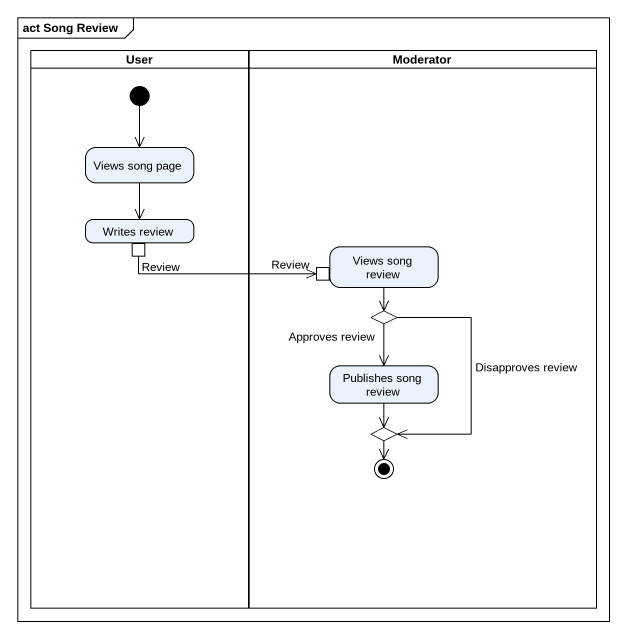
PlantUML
@startuml
mainframe act Song Review
hide empty description
state User <<partition>> {
  state "Views song page" as Views_song_page
  state "Writes review" as Writes_review {
    state Review <<outputPin>>
  }
  [*] --> Views_song_page
}
state Moderator <<partition>> {
  state "Views song review" as Views_song_review {
    state "Review" as Review_2 <<inputPin>>
  }
  state choice1 <<choice>>
  state "Publishes song review" as Publishes_song_review
  state choice2 <<choice>>
  choice2 --> [*]
}
Views_song_page --> Writes_review
Review -right-> Review_2
Views_song_review --> choice1
choice1 --> Publishes_song_review : Approves review
choice1 --> choice2 : Disapproves review
Publishes_song_review --> choice2
@enduml
